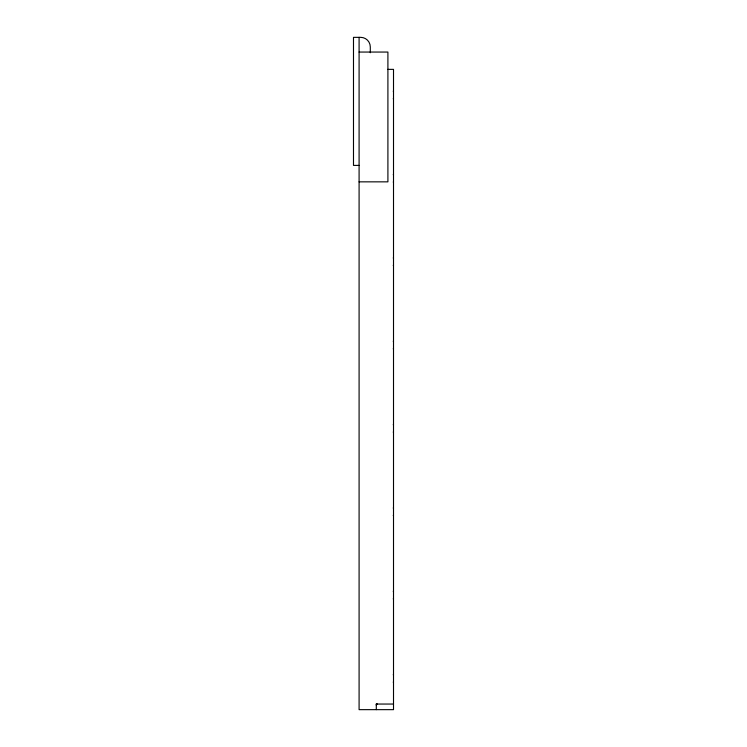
<?xml version="1.0" encoding="UTF-8"?>
<svg xmlns="http://www.w3.org/2000/svg" width="747" height="747" viewBox="0 0 747 747"><rect width="100%" height="100%" fill="white"/><g stroke="black" fill="none" stroke-linecap="round" stroke-linejoin="round"><path stroke-width="1.12" d="M393.51 98.24L393.277 98.809M393.51 181.596L393.277 182.156M393.51 264.942L393.277 265.512M393.51 348.298L393.277 348.858M393.51 431.645L393.277 432.214M393.51 515L393.277 515.561M393.51 598.347L393.277 598.917M393.51 681.703L393.277 682.263M359.092 52.057L387.908 52.057L387.908 181.848L359.092 181.848M387.777 69.368L393.51 69.368L393.51 709.65L359.092 709.65L359.092 37.35M359.092 165.404L353.49 165.404L353.49 37.35L360.698 37.35A9.608 9.608 0 0 1 370.297 46.958L370.297 52.748M393.51 704.048L376.301 704.048L376.301 705.177M377.431 704.048L376.301 704.048L376.301 709.65M393.277 91.143L393.51 91.713M393.277 174.499L393.51 175.059M393.277 257.846L393.51 258.415M393.277 341.202L393.51 341.762M393.277 424.548L393.51 425.118M393.277 507.904L393.51 508.464M393.277 591.25L393.51 591.82M393.277 674.606L393.51 675.167"/></g></svg>
